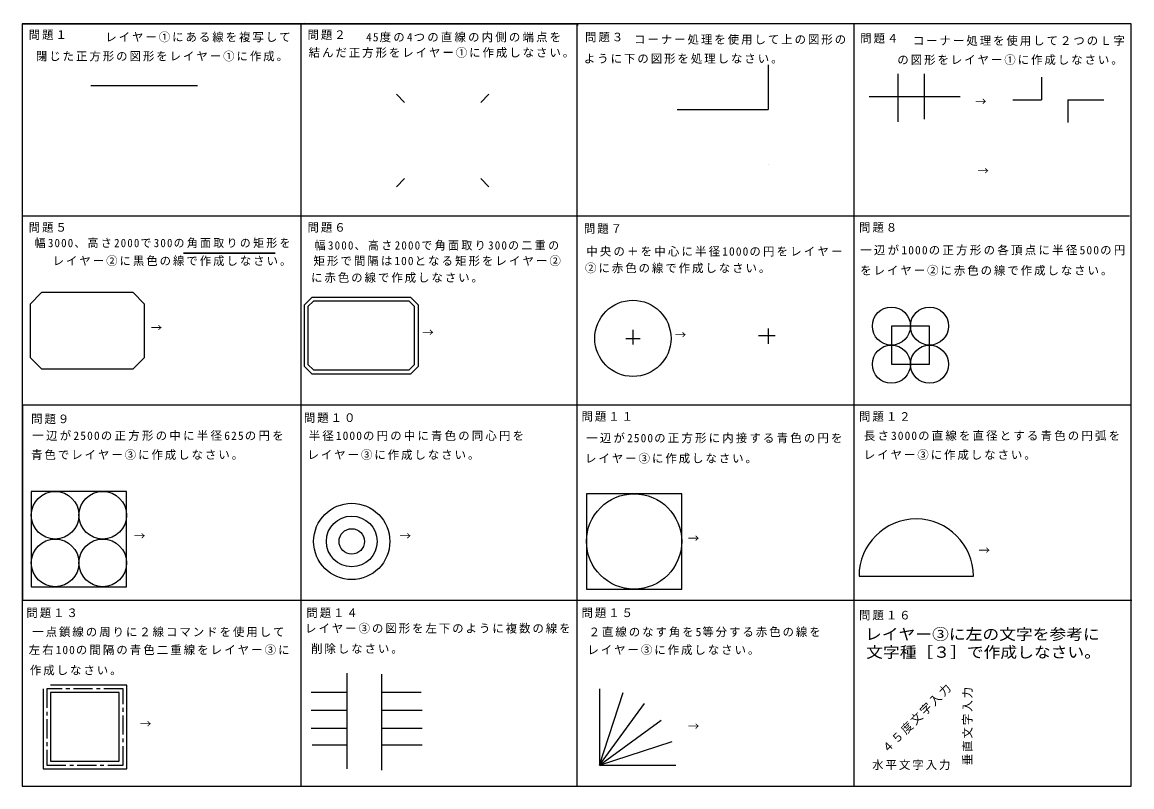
# Model space of a CAD drawing. Units: millimetres, scale not verified. Extents: x -14550 to 14567, y -10046 to 10009.
import ezdxf
from ezdxf.enums import TextEntityAlignment as Align

# ---------------------------------------------------------------- set-up
doc = ezdxf.new("R2010")
doc.units = ezdxf.units.MM
doc.header["$LTSCALE"] = 100
doc.linetypes.add('CHAIN1', pattern=[8, 5, -1, 1, -1])
for name, color, linetype in [('0-1', 1, 'Continuous'), ('0-2', 7, 'Continuous'), ('0-3', 7, 'Continuous'), ('0-E', 7, 'Continuous'), ('0-F', 7, 'Continuous')]:
    doc.layers.add(name, color=color, linetype=linetype)
doc.styles.add('ＭＳ ゴシック', font='')
doc.styles.get('ＭＳ ゴシック').set_extended_font_data('MS Gothic')

msp = doc.modelspace()

# ---------------------------------------------------------------- linework, layer by layer
at = {"layer": '0-1', "color": 7}
for p, q in [((-7135.8, 10008.9), (-7135.8, 10005.8)), ((5024.5, 8889.3), (5024.5, 7723.3)), ((2637.2, 7723.3), (5024.5, 7723.3)), ((5024.5, 7723.1), (5024.4, 7723.1)), ((5044.6, 6283.4), (5044.5, 6283.4))]:
    msp.add_line(p, q, dxfattribs=at)
at = {"layer": '0-1'}
for p, q in [((8431.9, 8654.7), (8431.9, 7398.8)), ((9122.6, 8654.7), (9122.6, 7461.6)), ((12199.3, 8570.9), (12199.3, 7974.4)), ((7678.4, 8058.1), (10064.5, 8058.1)), ((11445.8, 7974.4), (12199.3, 7974.4)), ((12890, 7974.4), (13831.9, 7974.4)), ((12890, 7974.4), (12890, 7377.9)), ((-14340.7, 2615.1), (-14040.7, 2915.1)), ((-11640.7, 2915.1), (-14040.7, 2915.1)), ((-11640.7, 2915.1), (-11340.7, 2615.1)), ((-14340.7, 2615.1), (-14340.7, 1215.1)), ((-11340.7, 1215.1), (-11340.7, 2615.1)), ((-14040.7, 915.1), (-14340.7, 1215.1)), ((-11340.7, 1215.1), (-11640.7, 915.1)), ((-14040.7, 915.1), (-11640.7, 915.1))]:
    msp.add_line(p, q, dxfattribs=at)
at = {"layer": '0-1', "color": 5}
for p, q in [((-12746.5, 8351.2), (-9946.5, 8351.2)), ((-4516.3, 7907), (-4728.4, 8119.1)), ((-2516.3, 7907), (-2304.1, 8119.1)), ((-4516.3, 5907), (-4728.4, 5694.8)), ((-2516.3, 5907), (-2304.1, 5694.8))]:
    msp.add_line(p, q, dxfattribs=at)
at = {"layer": '0-2', "color": 4}
for p, q in [((-10314.6, 3957.2), (-7914.1, 3957.2)), ((-10314.6, 3957.2), (-7914.1, 3957.2)), ((-10314.6, 3954.7), (-7914.1, 3954.7))]:
    msp.add_line(p, q, dxfattribs=at)
at = {"layer": '0-2'}
for p, q in [((-7151.2, 2589.5), (-6951.2, 2789.5)), ((-7051.2, 2548.1), (-6909.7, 2689.5)), ((-4351.2, 2789.5), (-6951.2, 2789.5)), ((-4392.6, 2689.5), (-6909.7, 2689.5)), ((-4392.6, 2689.5), (-4251.2, 2548.1)), ((-4351.2, 2789.5), (-4151.2, 2589.5)), ((-7151.2, 2589.5), (-7151.2, 989.5)), ((-7051.2, 2548.1), (-7051.2, 1031)), ((-4251.2, 1031), (-4251.2, 2548.1)), ((-4151.2, 989.5), (-4151.2, 2589.5)), ((1475.6, 1936), (1475.6, 1559.3)), ((4772.1, 1789.5), (5211.6, 1789.5)), ((5023.3, 1977.9), (5023.3, 1569.8)), ((1287.2, 1716.3), (1664, 1716.3)), ((-6951.2, 789.5), (-7151.2, 989.5)), ((-6909.7, 889.5), (-7051.2, 1031)), ((-6909.7, 889.5), (-4392.6, 889.5)), ((-4251.2, 1031), (-4392.6, 889.5)), ((-4151.2, 989.5), (-4351.2, 789.5)), ((-6951.2, 789.5), (-4351.2, 789.5))]:
    msp.add_line(p, q, dxfattribs=at)
at = {"layer": '0-2', "color": 1}
for p, q in [((-14003.5, -7476.7), (-14003.5, -9576.7)), ((-11803.5, -7376.7), (-13803.5, -7376.7)), ((-11803.5, -9576.7), (-11803.5, -7376.7)), ((-12003.5, -7576.7), (-13803.5, -7576.7)), ((-13803.5, -7576.7), (-13803.5, -9376.7)), ((-12003.5, -9376.7), (-12003.5, -7576.7)), ((-14003.5, -9576.7), (-11803.5, -9576.7)), ((-13803.5, -9376.7), (-12003.5, -9376.7))]:
    msp.add_line(p, q, dxfattribs=at)
at = {"layer": '0-2'}
msp.add_lwpolyline([(8259.3, 1038.4), (9259.3, 1038.4), (9259.3, 2038.4), (8259.3, 2038.4)], close=True, dxfattribs=at)
at = {"layer": '0-2', "linetype": 'CHAIN1'}
msp.add_lwpolyline([(-13903.5, -9476.7), (-11903.5, -9476.7), (-11903.5, -7476.7), (-13903.5, -7476.7)], close=True, dxfattribs=at)
at = {"layer": '0-2'}
for centre, radius in [((1475.6, 1716.3), 1000), ((8259.3, 2038.4), 500), ((9259.3, 2038.4), 500), ((8259.3, 1038.4), 500), ((9259.3, 1038.4), 500)]:
    msp.add_circle(centre, radius, dxfattribs=at)
at = {"layer": '0-3'}
for p, q in [((7409.3, -4520.9), (10409.3, -4520.9)), ((-6027.9, -7064), (-6027.9, -9575.6)), ((-5117.4, -7095.3), (-5117.4, -9607)), ((-6969.8, -7566.3), (-6027.9, -7566.3)), ((-5117.4, -7566.3), (-4081.4, -7566.3)), ((601.2, -9476.7), (1219.2, -7574.6)), ((601.2, -9476.7), (1776.7, -7858.7)), ((-6969.8, -8037.2), (-6027.9, -8037.2)), ((-5117.4, -8037.2), (-4050, -8037.2)), ((601.2, -9476.7), (2219.2, -8301.2)), ((-6969.8, -8508.1), (-6027.9, -8508.1)), ((-5117.4, -8508.1), (-4050, -8508.1)), ((-6938.4, -8947.7), (-6027.9, -8947.7)), ((-5117.4, -8947.7), (-4050, -8947.7)), ((601.2, -9476.7), (2601.2, -9476.7))]:
    msp.add_line(p, q, dxfattribs=at)
for points in [[(-14310.5, -4797.7), (-11810.5, -4797.7), (-11810.5, -2297.7), (-14310.5, -2297.7)], [(257, -4860.5), (2757, -4860.5), (2757, -2360.5), (257, -2360.5)]]:
    msp.add_lwpolyline(points, close=True, dxfattribs=at)
msp.add_lwpolyline([(601.2, -7476.7), (601.2, -9476.7), (2503.3, -8858.7)], dxfattribs=at)
for centre, radius in [((-13685.5, -2922.7), 625), ((-12435.5, -2922.7), 625), ((-5902.3, -3610.5), 1000), ((1507, -3610.5), 1250), ((-5902.3, -3610.5), 666.7), ((-5902.3, -3610.5), 333.3), ((-13685.5, -4172.7), 625), ((-12435.5, -4172.7), 625)]:
    msp.add_circle(centre, radius, dxfattribs=at)
msp.add_arc((8909.3, -4520.9), 1500, 0, 180, dxfattribs=at)
at = {"layer": '0-E'}
msp.add_line((-13970.9, 9041.9), (-13970.9, 9136), dxfattribs=at)
at = {"layer": '0-F'}
for p, q in [((14550, 9968.6), (-14550, 9968.6)), ((-14550, 9968.6), (-14550, -10031.4)), ((-14550, 9968.6), (0, 9968.6)), ((0, 9968.6), (-7691.9, 9968.6)), ((0, 9968.6), (-7346.5, 9968.6)), ((-7236.6, 9952.3), (-7236.6, -10015.1)), ((0, 9952.3), (0, 9968.6)), ((31.4, 9920.9), (31.4, 9968.6)), ((7275, 9960.5), (7275, -10046.5)), ((14550, -10031.4), (14550, 9968.6)), ((-14536, 4929.1), (14504.7, 4929.1)), ((-14550, -31.4), (14536, -31.4)), ((-14536, -5148.8), (-14536, -31.4)), ((-14536, -5148.8), (14567.4, -5148.8)), ((-14550, -10031.4), (14550, -10031.4))]:
    msp.add_line(p, q, dxfattribs=at)
msp.add_lwpolyline([(-14550, 9968.6), (0, 9968.6), (0, -10015.1)], dxfattribs=at)

# ---------------------------------------------------------------- texts
at = {"layer": '0-1', "color": 7, "style": 'ＭＳ ゴシック'}
for p in [(10454.7, 7754.7), (10517.4, 5933.7)]:
    msp.add_text('→', height=219.9, dxfattribs=at).set_placement(p, align=Align.BOTTOM_LEFT)
at = {"layer": '0-1', "color": 7, "char_height": 219.9, "attachment_point": 7, "style": 'ＭＳ ゴシック'}
for s, insert in [('\\T1.17;コーナー処理を使用して上の図形の', (1507, 9418.6)), ('\\T1.17;コーナー処理を使用して２つのＬ字', (8822.1, 9387.2)), ('\\T1.17;ように下の図形を処理しなさい。', (188.4, 8916.3)), ('\\T1.17;の図形をレイヤー①に作成しなさい。', (8414, 8884.9))]:
    msp.add_mtext(s, dxfattribs=dict(at, insert=insert))
at = {"layer": '0-2', "style": 'ＭＳ ゴシック'}
msp.add_text('→', height=219.9, dxfattribs=at).set_placement((2574.4, 1632.6), align=Align.BOTTOM_LEFT)
at = {"layer": '0-3', "char_height": 219.9, "attachment_point": 7, "style": 'ＭＳ ゴシック'}
for s, insert, rotation in [('\\T1.17;４５度文字入力', (8162.8, -9198.8), 45), ('\\T1.17;垂直文字入力', (10391.9, -9481.4), 90)]:
    msp.add_mtext(s, dxfattribs=dict(at, insert=insert, rotation=rotation))
at = {"layer": '0-3', "insert": (7754.7, -9607), "char_height": 219.9, "attachment_point": 7, "style": 'ＭＳ ゴシック'}
msp.add_mtext('\\T1.17;水平文字入力', dxfattribs=at)
at = {"layer": '0-E', "style": 'ＭＳ ゴシック'}
for p in [(-11176.7, 1820.9), (-4050, 1695.3), (-11616.3, -3641.9), (-4646.5, -3641.9), (2919.8, -3704.7), (10548.8, -4018.6), (-11459.3, -8570.9), (2919.8, -8633.7)]:
    msp.add_text('→', height=219.9, dxfattribs=at).set_placement(p, align=Align.BOTTOM_LEFT)
at = {"layer": '0-E', "style": 'ＭＳ ゴシック', "width": 1.1}
for s, p in [('レイヤー③に左の文字を参考に', (7566.3, -6279.1)), ('文字種［３］で作成しなさい。', (7597.7, -6750))]:
    msp.add_text(s, height=293.3, dxfattribs=at).set_placement(p, align=Align.BOTTOM_LEFT)
at = {"layer": '0-E', "char_height": 219.9, "attachment_point": 7, "style": 'ＭＳ ゴシック'}
for s, insert in [('\\T1.17;問題１', (-14379.1, 9544.2)), ('\\T1.17;レイヤー①にある線を複写して', (-12369.8, 9481.4)), ('\\T1.17;問題２', (-7064, 9544.2)), ('\\T1.19;45度の4つの直線の内側の端点を', (-5525.6, 9481.4)), ('\\T1.17;問題３', (219.8, 9481.4)), ('\\T1.17;問題４', (7440.7, 9450)), ('\\T1.17;結んだ正方形をレイヤー①に作成しなさい。', (-7032.6, 9073.3)), ('\\T1.17;閉じた正方形の図形をレイヤー①に作成。', (-14190.7, 8979.1)), ('\\T1.17;問題５', (-14379.1, 4489.5)), ('\\T1.17;問題６', (-7064, 4489.5)), ('\\T1.17;問題７', (188.4, 4458.1)), ('\\T1.17;問題８', (7409.3, 4489.5)), ('\\T1.22;\\W0.95;幅3000、高さ2000で300の角面取りの矩形を', (-14222.1, 4081.4)), ('\\T1.23;\\W0.95;幅3000、高さ2000で角面取り300の二重の', (-6875.6, 4018.6)), ('\\T1.19;中央の＋を中心に半径1000の円をレイヤー', (251.2, 3861.6)), ('\\T1.2;一辺が1000の正方形の各頂点に半径500の円', (7440.7, 3893)), ('\\T1.17;レイヤー②に黒色の線で作成しなさい。', (-13751.2, 3610.5)), ('\\T1.18;矩形で間隔は100となる矩形をレイヤー②', (-6907, 3610.5)), ('\\T1.17;②に赤色の線で作成しなさい。', (219.8, 3422.1)), ('\\T1.17;をレイヤー②に赤色の線で作成しなさい。', (7440.7, 3359.3)), ('\\T1.17;に赤色の線で作成しなさい。', (-6969.8, 3170.9)), ('\\T1.17;問題９', (-14316.3, -533.7)), ('\\T1.17;問題１０', (-7158.1, -502.3)), ('\\T1.17;問題１１', (125.6, -470.9)), ('\\T1.17;問題１２', (7409.3, -470.9)), ('\\T1.2;一辺が2500の正方形の中に半径625の円を', (-14284.9, -973.3)), ('\\T1.19;半径1000の円の中に青色の同心円を', (-7032.6, -973.3)), ('\\T1.19;一辺が2500の正方形に内接する青色の円を', (251.2, -1036)), ('\\T1.19;長さ3000の直線を直径とする青色の円弧を', (7534.9, -973.3)), ('\\T1.17;青色でレイヤー③に作成しなさい。', (-14316.3, -1475.6)), ('\\T1.17;レイヤー③に作成しなさい。', (-7064, -1475.6)), ('\\T1.17;レイヤー③に作成しなさい。', (219.8, -1569.8)), ('\\T1.17;レイヤー③に作成しなさい。', (7534.9, -1475.6)), ('\\T1.17;問題１３', (-14441.9, -5619.8)), ('\\T1.17;問題１４', (-7095.3, -5619.8)), ('\\T1.17;問題１５', (125.6, -5619.8)), ('\\T1.17;問題１６', (7409.3, -5682.6)), ('\\T1.17;レイヤー③の図形を左下のように複数の線を', (-7126.7, -6027.9)), ('\\T1.17;一点鎖線の周りに２線コマンドを使用して', (-14284.9, -6122.1)), ('\\T1.17;２直線のなす角を5等分する赤色の線を', (314, -6122.1)), ('\\T1.18;左右100の間隔の青色二重線をレイヤー③に', (-14379.1, -6593)), ('\\T1.17;削除しなさい。', (-6969.8, -6561.6)), ('\\T1.17;レイヤー③に作成しなさい。', (282.6, -6593)), ('\\T1.17;作成しなさい。', (-14347.7, -7126.7))]:
    msp.add_mtext(s, dxfattribs=dict(at, insert=insert))

doc.saveas('drawing.dxf')
